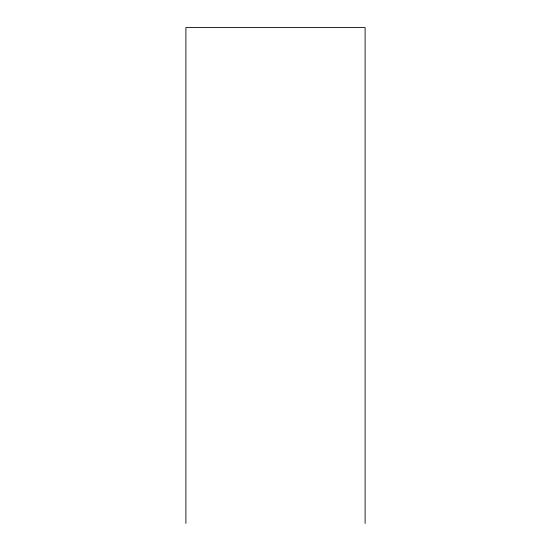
<?xml version="1.0" encoding="UTF-8"?>
<svg xmlns="http://www.w3.org/2000/svg" width="551" height="551" viewBox="0 0 551 551"><rect width="100%" height="100%" fill="white"/><g stroke="black" fill="none" stroke-linecap="round" stroke-linejoin="round"><path stroke-width="0.83" d="M365.106 523.45L365.106 27.55L185.894 27.55L185.894 523.45"/></g></svg>
